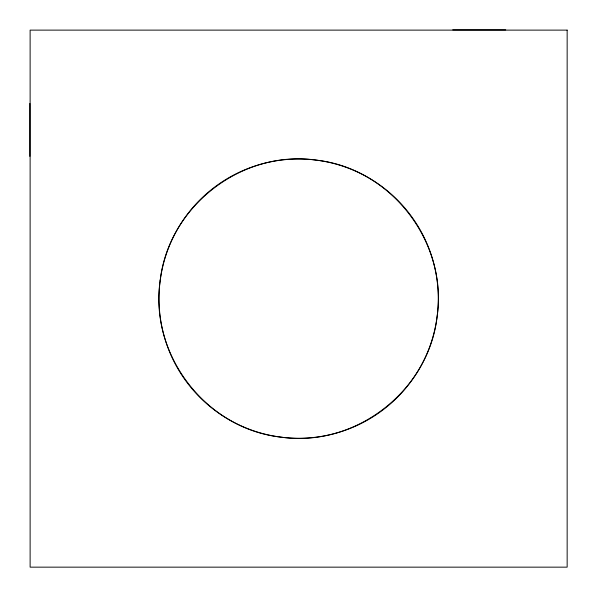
<?xml version="1.0" encoding="UTF-8"?>
<svg xmlns="http://www.w3.org/2000/svg" width="597" height="597" viewBox="0 0 597 597"><rect width="100%" height="100%" fill="white"/><g stroke="black" fill="none" stroke-linecap="round" stroke-linejoin="round"><path stroke-width="0.9" d="M452.713 29.85L505.726 29.85M29.85 103.393L29.85 156.407M160.197 280.411C149.108 354.551 205.928 428.594 280.411 437.071C354.551 448.16 428.594 391.341 437.071 316.858C448.16 242.718 391.341 168.675 316.858 160.197C242.718 149.108 168.675 205.928 160.197 280.411M567.15 30.119L30.119 30.119L30.119 567.15L567.15 567.15L567.15 30.119M213.636 409.408A139.631 139.631 0 0 0 437.071 316.858A139.631 139.631 0 0 0 245.203 169.638A139.631 139.631 0 0 0 213.636 409.408"/></g></svg>
